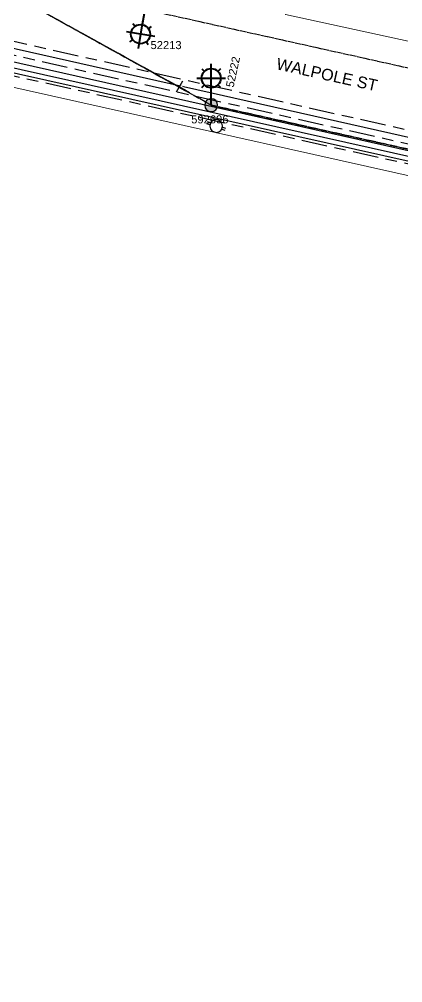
# Model space of a CAD drawing. Header units: metres. Extents: x 311347 to 316656, y 6252667 to 6255486.
# Drawn here: x 314321.5 to 314381.4, y 6254747.2 to 6254897.6 of the extents above; entities that cross this region are included whole.
import ezdxf
from ezdxf.enums import TextEntityAlignment as Align

# ---------------------------------------------------------------- set-up
doc = ezdxf.new("R2010")
doc.units = ezdxf.units.M
doc.linetypes.add('Cable Exist OH', pattern=[1, 1, 0])
doc.linetypes.add('Cable Exist UG', pattern=[8.2, 4, -1.2, 1.8, -1.2])
doc.layers.get('0').update_dxf_attribs({"color": 6})
for name, color, linetype in [('_User_HV_Exist', 7, 'Continuous'), ('_User_LV_Exist', 7, 'Continuous'), ('Equip_SP_LV_EXT', 7, 'Continuous'), ('Equip_SP_SL_EXT', 7, 'Continuous'), ('Mains_HV_EXT', 7, 'Continuous'), ('Mains_LV_EXT', 7, 'Continuous'), ('Mains_SL_EXT', 7, 'Continuous'), ('Mains_TR_EXT', 7, 'Continuous'), ('SupportsOH_SP_TR_HV_LV_SL_EXT', 7, 'Continuous'), ('Trench_SP_EXT', 7, 'Continuous')]:
    doc.layers.add(name, color=color, linetype=linetype)
doc.layers.add('Cadastre Land Parcels_SP_EXT', color=9, linetype='Continuous', lineweight=5)
doc.layers.add('Cadastre Roads_SP_EXT', color=7, linetype='Continuous', lineweight=5)
doc.styles.add('iecARIAL', font='arial.ttf', dxfattribs={"height": 2})
doc.styles.add('POLE_LABEL', font='arial.ttf')
doc.styles.get("Standard").update_dxf_attribs({"font": 'arial.ttf'})
doc.linetypes.add('Cable P UG', pattern='A,6,-0.5,["P",Standard,S=1.7,R=0,X=0.5,Y=-1],-2.9', length=9.4)

# ---------------------------------------------------------------- blocks, each defined once
blk = doc.blocks.new('LV_OH_LINKS_OPEN_EXT')
for p, q in [((-0.17, 4.97), (-0.17, 5.46)), ((0.17, 4.97), (0.17, 5.46)), ((-0.17, 3), (-0.17, 2.5)), ((0.17, 3), (0.17, 2.5))]:
    blk.add_line(p, q)
blk.add_lwpolyline([(0, 2.99, 1), (0, 4.98, 1)], format="xyb", close=True)
at = {"flags": 9}
for tag, p in [('ACTUAL_STATUS', (0, 0)), ('CONSTRUCTED_VOLTAGE', (0, -0.2)), ('OPERATING_VOLTAGE', (0, -0.6)), ('ORIENTATION', (0, -0.8)), ('OWNED_BY', (0, -1)), ('STATE', (0, -1.2)), ('SWITCH_TYPE', (0, -1.4)), ('NO_PHASES', (0, -0.4)), ('USAGE', (0, -1.6)), ('LEGEND', (0, -1.8)), ('NOTES', (0, -2))]:
    blk.add_attdef(tag, text='', height=0.2, dxfattribs=at).set_placement(p, align=Align.MIDDLE_LEFT)
at = {"flags": 1}
blk.add_attdef('Z', (0, 0), '', height=0.2, dxfattribs=at)
blk = doc.blocks.new('*U53')
at = {"lineweight": 40}
for p, q in [((0, 0), (-0.4, -2.36)), ((-1.84, -2.15), (-1.51, -2.61)), ((-0.27, -1.61), (-1.02, -6.05)), ((1.04, -2.63), (0.58, -2.96)), ((1.58, -4.2), (-2.86, -3.46)), ((-2.32, -5.03), (-1.86, -4.7)), ((0.55, -5.51), (0.23, -5.05))]:
    blk.add_line(p, q, dxfattribs=at)
blk.add_circle((-0.64, -3.83), 1.5, dxfattribs=at)
at = {"style": 'iecARIAL', "flags": 8}
blk.add_attdef('ASSET_NUM', (1.5, 1.5), '', height=2.5, dxfattribs=at)
for tag, p, height, flags in [('OPERATING_VOLTAGE', (0.98, -1.65), 0.2, 9), ('CONSTRUCTED_VOLTAGE', (0.98, -0.65), 0.2, 9), ('CONTROL_TYPE', (0.98, -0.85), 0.2, 9), ('LANTERN_PURPOSE', (0.98, -1.05), 0.2, 9), ('LANTERN_TYPE', (0.98, -1.25), 0.2, 9), ('NO_PHASES', (0.98, -1.45), 0.2, 9), ('LNUMBER', (2.18, -3.25), 2.5, 8), ('ORIENTATION', (0.98, -1.85), 0.2, 9), ('OWNED_BY', (0.98, -2.05), 0.2, 9), ('STATE', (0.98, -2.25), 0.2, 9), ('USAGE', (0.98, -2.45), 0.2, 9), ('CEXIST', (0.98, -2.65), 0.2, 9), ('CNEW', (0.98, -2.85), 0.2, 9), ('CNUMBER', (0.98, -3.05), 0.2, 9), ('CREMOVE', (0.98, -3.25), 0.2, 9), ('CREPLACE', (0.98, -3.45), 0.2, 9), ('LKINGHEIGHT', (0.98, -3.65), 0.2, 9), ('LBRACKET', (0.98, -3.85), 0.2, 9), ('LBRACKETVOCAB', (0.98, -4.05), 0.2, 9), ('LCATEGORY', (0.98, -4.25), 0.2, 9), ('LCHARGE1', (0.98, -4.45), 0.2, 9), ('LCHARGE1PERCENT', (0.98, -4.65), 0.2, 9), ('LCHARGE2', (0.98, -4.85), 0.2, 9), ('LCHARGE2PERCENT', (0.98, -5.05), 0.2, 9), ('LCHARGE3', (0.98, -5.25), 0.2, 9), ('LCHARGE3PERCENT', (0.98, -5.45), 0.2, 9), ('LEXIST', (0.98, -5.65), 0.2, 9), ('LLAMP', (0.98, -5.85), 0.2, 9), ('LLAMPVOCAB', (0.98, -6.05), 0.2, 9), ('LMAST', (0.98, -6.25), 0.2, 9), ('LMASTVOCAB', (0.98, -6.45), 0.2, 9), ('LNEW', (0.98, -6.65), 0.2, 9), ('LANTNUMBER', (0.98, -6.85), 0.2, 9), ('LOUTREACH', (0.98, -7.25), 0.2, 9), ('LOUTREACHVOCAB', (0.98, -7.45), 0.2, 9), ('LRATECODE', (0.98, -7.65), 0.2, 9), ('LREMOVE', (0.98, -7.85), 0.2, 9), ('LREPLACE', (0.98, -8.05), 0.2, 9), ('LTYPE', (0.98, -8.25), 0.2, 9), ('LTYPEVOCAB', (0.98, -8.45), 0.2, 9), ('LEGEND', (0.98, -8.65), 0.2, 9), ('LOCATION', (0.98, -8.85), 0.2, 9), ('NOTES', (0.98, -9.05), 0.2, 9), ('STREETNAME', (0.98, -9.25), 0.2, 9), ('SUBURB', (0.98, -9.45), 0.2, 1)]:
    blk.add_attdef(tag, p, '', height=height, dxfattribs=dict(flags=flags))
blk = doc.blocks.new('SL_LANTERN_EXT')
at = {"lineweight": 40}
for p, q in [((0, 1.97), (0, 6.47)), ((-1.46, 5.68), (-1.06, 5.28)), ((1.46, 5.68), (1.06, 5.28)), ((-2.25, 4.22), (2.25, 4.22)), ((-1.46, 2.76), (-1.06, 3.16)), ((1.46, 2.76), (1.06, 3.16)), ((0, 0), (0, 2.72))]:
    blk.add_line(p, q, dxfattribs=at)
blk.add_circle((0, 4.22), 1.5, dxfattribs=at)
at = {"style": 'iecARIAL', "flags": 8}
blk.add_attdef('ASSET_NUM', (1.5, 1.5), '', height=2.5, dxfattribs=at)
for tag, p, height, flags in [('OPERATING_VOLTAGE', (0.98, -1.65), 0.2, 9), ('CONSTRUCTED_VOLTAGE', (0.98, -0.65), 0.2, 9), ('CONTROL_TYPE', (0.98, -0.85), 0.2, 9), ('LANTERN_PURPOSE', (0.98, -1.05), 0.2, 9), ('LANTERN_TYPE', (0.98, -1.25), 0.2, 9), ('NO_PHASES', (0.98, -1.45), 0.2, 9), ('LNUMBER', (2.18, -3.25), 2.5, 8), ('ORIENTATION', (0.98, -1.85), 0.2, 9), ('OWNED_BY', (0.98, -2.05), 0.2, 9), ('STATE', (0.98, -2.25), 0.2, 9), ('USAGE', (0.98, -2.45), 0.2, 9), ('CEXIST', (0.98, -2.65), 0.2, 9), ('CNEW', (0.98, -2.85), 0.2, 9), ('CNUMBER', (0.98, -3.05), 0.2, 9), ('CREMOVE', (0.98, -3.25), 0.2, 9), ('CREPLACE', (0.98, -3.45), 0.2, 9), ('LKINGHEIGHT', (0.98, -3.65), 0.2, 9), ('LBRACKET', (0.98, -3.85), 0.2, 9), ('LBRACKETVOCAB', (0.98, -4.05), 0.2, 9), ('LCATEGORY', (0.98, -4.25), 0.2, 9), ('LCHARGE1', (0.98, -4.45), 0.2, 9), ('LCHARGE1PERCENT', (0.98, -4.65), 0.2, 9), ('LCHARGE2', (0.98, -4.85), 0.2, 9), ('LCHARGE2PERCENT', (0.98, -5.05), 0.2, 9), ('LCHARGE3', (0.98, -5.25), 0.2, 9), ('LCHARGE3PERCENT', (0.98, -5.45), 0.2, 9), ('LEXIST', (0.98, -5.65), 0.2, 9), ('LLAMP', (0.98, -5.85), 0.2, 9), ('LLAMPVOCAB', (0.98, -6.05), 0.2, 9), ('LMAST', (0.98, -6.25), 0.2, 9), ('LMASTVOCAB', (0.98, -6.45), 0.2, 9), ('LNEW', (0.98, -6.65), 0.2, 9), ('LANTNUMBER', (0.98, -6.85), 0.2, 9), ('LOUTREACH', (0.98, -7.25), 0.2, 9), ('LOUTREACHVOCAB', (0.98, -7.45), 0.2, 9), ('LRATECODE', (0.98, -7.65), 0.2, 9), ('LREMOVE', (0.98, -7.85), 0.2, 9), ('LREPLACE', (0.98, -8.05), 0.2, 9), ('LTYPE', (0.98, -8.25), 0.2, 9), ('LTYPEVOCAB', (0.98, -8.45), 0.2, 9), ('LEGEND', (0.98, -8.65), 0.2, 9), ('LOCATION', (0.98, -8.85), 0.2, 9), ('NOTES', (0.98, -9.05), 0.2, 9), ('STREETNAME', (0.98, -9.25), 0.2, 9), ('SUBURB', (0.98, -9.45), 0.2, 1)]:
    blk.add_attdef(tag, p, '', height=height, dxfattribs=dict(flags=flags))
blk = doc.blocks.new('POLE_EXT')
blk.add_hatch(color=256).paths.add_polyline_path([(-1, 0, 1), (1, 0, 1)])
blk.add_lwpolyline([(-1, 0, 1), (1, 0, 1)], format="xyb", close=True)
for tag, height, flags, p in [('pNumber', 2.5, 8, (-17.84, 2.07)), ('OWNED_BY', 0.2, 9, (1.35, -0.4)), ('SPECIAL_USE', 0.2, 9, (1.35, -0.8)), ('STATE', 0.2, 9, (1.35, -1)), ('cLV', 0.2, 9, (1.35, -1.4)), ('hDepth', 0.2, 9, (1.35, -1.6)), ('PARENT', 0.2, 9, (1.35, -0.6)), ('USAGE', 0.2, 9, (1.35, -1.2)), ('hDia', 0.2, 9, (1.35, -1.8)), ('cHV', 0.2, 9, (1.35, -2)), ('LBRACKET', 0.2, 9, (1.35, -2.2)), ('LExisting', 0.2, 9, (1.35, -2.4)), ('LANTNUMBER', 0.2, 9, (1.35, -2.6)), ('LOther', 0.2, 9, (1.35, -2.8)), ('LRemove', 0.2, 9, (1.35, -3)), ('cLinedev', 0.2, 9, (1.35, -3.4)), ('pExisting', 0.2, 9, (1.35, -3.8)), ('pFooting', 0.2, 9, (1.35, -4.4)), ('pNew', 0.2, 9, (1.35, -4.6)), ('LEGEND', 0.2, 9, (1.35, -3.2)), ('LOCATION', 0.2, 9, (1.35, -3.6)), ('PFNUMBER', 0.2, 9, (1.35, -4)), ('NEWPFNUMBER', 0.2, 9, (1.35, -4.2)), ('pRelocate', 0.2, 9, (1.35, -5)), ('pRemove', 0.2, 9, (1.35, -5.2)), ('pReplace', 0.2, 9, (1.35, -5.4)), ('pStay', 0.2, 9, (1.35, -5.6)), ('pType', 0.2, 9, (1.35, -5.8)), ('cspan', 0.2, 9, (1.35, -6)), ('STREETNAME', 0.2, 9, (1.35, -6.2)), ('SUBURB', 0.2, 9, (1.35, -6.4)), ('OPERATED_BY', 0.2, 9, (1.36, -7.01)), ('NOTES', 0.2, 9, (1.35, -6.6)), ('MAINTAINED_BY', 0.2, 9, (1.36, -6.81))]:
    blk.add_attdef(tag, text='', height=height, dxfattribs=dict(flags=flags)).set_placement(p, align=Align.MIDDLE_LEFT)
at = {"style": 'POLE_LABEL'}
for tag, height, flags, p in [('ASSET_NUM', 2.5, 8, (2, 2)), ('STRUCTURE_PLANT_NUMBER', 0.2, 9, (1.35, 0.03)), ('STREET_CODE', 0.2, 9, (1.35, -0.2))]:
    blk.add_attdef(tag, text='', height=height, dxfattribs=dict(at, flags=flags)).set_placement(p, align=Align.MIDDLE_LEFT)
at = {"flags": 1}
blk.add_attdef('Z', (1.35, -7.33), '', height=0.2, dxfattribs=at)
blk = doc.blocks.new('End Shackle_EXT')
at = {"flags": 9}
for tag, p in [('STATE', (0, -1.2)), ('USAGE', (0, -1.4)), ('NOTES', (0, -1.6))]:
    blk.add_attdef(tag, text='', height=0.2, dxfattribs=at).set_placement(p, align=Align.MIDDLE_LEFT)
blk.add_wipeout([(0, 0.25), (1.81, 0.25), (1.82, -0.25), (0, -0.25)])
blk.add_line((1.81, -1), (1.81, 1))
at = {"flags": 1}
blk.add_attdef('Z', (0, 0), '', height=0.2, dxfattribs=at)
at = {"flags": 9}
for tag, p in [('CONNECTOR_TYPE', (0, 0)), ('CONSTRUCTED_VOLTAGE', (0, -0.2)), ('OPERATING_VOLTAGE', (0, -0.6)), ('ORIENTATION', (0, -0.8)), ('OWNED_BY', (0, -1)), ('NO_PHASES', (0, -0.4))]:
    blk.add_attdef(tag, text='', height=0.2, dxfattribs=at).set_placement(p, align=Align.MIDDLE_LEFT)

msp = doc.modelspace()

# ---------------------------------------------------------------- linework, layer by layer
at = {"layer": '_User_HV_Exist', "linetype": 'Cable P UG'}
for points in [[(313424.32, 6254638.26), (313454.95, 6254774.83), (313702.01, 6254721.41), (313714.38, 6254775.88), (314243.95, 6254657.3), (314296.95, 6254898.39), (314658.74, 6254816.97), (314668.5, 6254819.46), (314818.69, 6254785.91), (314833.56, 6254749.26), (314827.42, 6254696.17), (314925.16, 6254660.08)], [(313427.39, 6254637.64), (313428.26, 6254641.52), (313457.35, 6254771.09), (313704.47, 6254717.84), (313716.57, 6254772.22), (314246.21, 6254653.89), (314299.83, 6254895.62), (314658.74, 6254814.96), (314668.03, 6254817.45), (314816.5, 6254783.33), (314830.51, 6254748.81), (314824.16, 6254694.14), (314904.64, 6254664.44), (314917.36, 6254659.75), (314919.61, 6254658.92), (314921.37, 6254658.26)], [(314298.25, 6254836.85), (314302.49, 6254855.69), (314310.87, 6254892.17), (314405.32, 6254871.07), (314420.44, 6254867.69), (314512.1, 6254847.21), (314568.31, 6254834.65), (314664.57, 6254813.14)], [(314299.88, 6254834.96), (314304.44, 6254855.25), (314312.51, 6254891.03), (314405.01, 6254870.36), (314420.13, 6254866.98), (314511.8, 6254846.5), (314568.01, 6254833.94), (314664.41, 6254812.41)]]:
    msp.add_lwpolyline(points, dxfattribs=at)
at = {"layer": 'Cadastre Land Parcels_SP_EXT', "linetype": 'Continuous'}
for points in [[(314411.03, 6254902.4), (314366.24, 6254912.23), (314363.13, 6254898.35), (314407.87, 6254888.61), (314411.03, 6254902.4)], [(314404.54, 6254868.21), (314314.17, 6254888.41), (314306.57, 6254854.77), (314284.18, 6254755.26), (314281.2, 6254742.04), (314264.22, 6254666.6), (314259.85, 6254647.17), (314256.12, 6254630.62), (314341.64, 6254611.54), (314323.42, 6254530.12), (314327.26, 6254529.27), (314381.41, 6254517.32), (314408.84, 6254511.06), (314450.72, 6254698.32), (314538.58, 6254678.72), (314552.78, 6254748.82), (314561.24, 6254790.6), (314565.06, 6254809.46), (314569.1, 6254829.41), (314567.54, 6254831.8), (314511.33, 6254844.36), (314419.66, 6254864.84), (314404.54, 6254868.21)]]:
    msp.add_lwpolyline(points, close=True, dxfattribs=at)
at = {"layer": 'Mains_LV_EXT', "linetype": 'Cable Exist OH'}
msp.add_lwpolyline([(314401.9, 6254872.91), (314351.51, 6254884.17)], dxfattribs=at)
at = {"layer": 'Mains_SL_EXT', "linetype": 'Cable Exist OH'}
msp.add_lwpolyline([(314351.51, 6254884.17), (314401.9, 6254872.91)], dxfattribs=at)

# ---------------------------------------------------------------- block references
at = {"layer": 'Equip_SP_LV_EXT', "rotation": 250.0118995515176}
msp.add_blockref('LV_OH_LINKS_OPEN_EXT', (314348.55, 6254882.28), dxfattribs=at)
at = {"layer": 'Equip_SP_SL_EXT'}
ref = msp.add_blockref('*U53', (314341.12, 6254899.09), dxfattribs=at)
ref.add_attrib('ASSET_NUM', '52213', dxfattribs={"layer": '0', "height": 1.25, "rotation": 359.9791, "style": 'iecARIAL'}).set_placement((314344.46, 6254893.55), align=Align.MIDDLE_CENTER)
ref = msp.add_blockref('SL_LANTERN_EXT', (314351.51, 6254884.17), dxfattribs=at)
ref.add_attrib('ASSET_NUM', '52222', dxfattribs={"layer": '0', "height": 1.25, "rotation": 77.7409, "style": 'iecARIAL'}).set_placement((314355.42, 6254891.73), align=Align.MIDDLE_RIGHT)
at = {"layer": 'SupportsOH_SP_TR_HV_LV_SL_EXT'}
ref = msp.add_blockref('POLE_EXT', (314351.51, 6254884.17), dxfattribs=at)
ref.add_attrib('ASSET_NUM', '592696', dxfattribs={"layer": '0', "height": 1.25, "rotation": 0.0069, "style": 'POLE_LABEL'}).set_placement((314354.21, 6254882.58), align=Align.TOP_RIGHT)

# ---------------------------------------------------------------- texts
at = {"layer": 'Cadastre Roads_SP_EXT'}
msp.add_text('WALPOLE ST', height=1.8, rotation=347.5381, dxfattribs=at).set_placement((314361.56, 6254889.8))

# ---------------------------------------------------------------- next in the draw order: block references
at = {"layer": 'Mains_SL_EXT', "rotation": 150.0871857022005}
msp.add_blockref('End Shackle_EXT', (314348.11, 6254886.17), dxfattribs=at)

# ---------------------------------------------------------------- next in the draw order: linework, layer by layer
at = {"layer": '_User_LV_Exist', "linetype": 'Cable Exist UG'}
msp.add_lwpolyline([(313426.41, 6254637.86), (313427.28, 6254641.74), (313427.28, 6254641.74), (313456.59, 6254772.28), (313703.71, 6254719.03), (313715.81, 6254773.41), (314247.49, 6254654.55), (314301.12, 6254896.38), (314658.71, 6254815.99), (314668, 6254818.48), (314817.23, 6254784.19), (314831.53, 6254748.94), (314825.24, 6254694.81), (314904.99, 6254665.38)], dxfattribs=at)
at = {"layer": 'Mains_HV_EXT', "linetype": 'Cable Exist OH'}
msp.add_lwpolyline([(314530.97, 6254856.92), (314341.12, 6254899.09), (314313.8, 6254905.08)], dxfattribs=at)
at = {"layer": 'Mains_LV_EXT', "linetype": 'Cable Exist OH'}
msp.add_lwpolyline([(314351.51, 6254884.17), (314313.8, 6254905.08)], dxfattribs=at)
at = {"layer": 'Mains_SL_EXT', "linetype": 'Cable Exist OH'}
msp.add_lwpolyline([(314313.8, 6254905.08), (314348.11, 6254886.17)], dxfattribs=at)
at = {"layer": 'Mains_TR_EXT', "linetype": 'Cable Exist UG'}
msp.add_lwpolyline([(314658.73, 6254818), (314298.23, 6254899.16), (314245.23, 6254658.28), (313713.63, 6254777.08), (313701.25, 6254722.6), (313454.19, 6254776.02), (313423.34, 6254638.48), (313420.57, 6254625.93), (313420.59, 6254626.03), (313346.26, 6254294.03), (313203.02, 6254324.96)], dxfattribs=at)
at = {"layer": 'Trench_SP_EXT', "linetype": 'Cable Exist UG'}
msp.add_lwpolyline([(314561.65, 6254834.92), (314313.86, 6254890.23)], dxfattribs=at)

doc.saveas('drawing.dxf')
